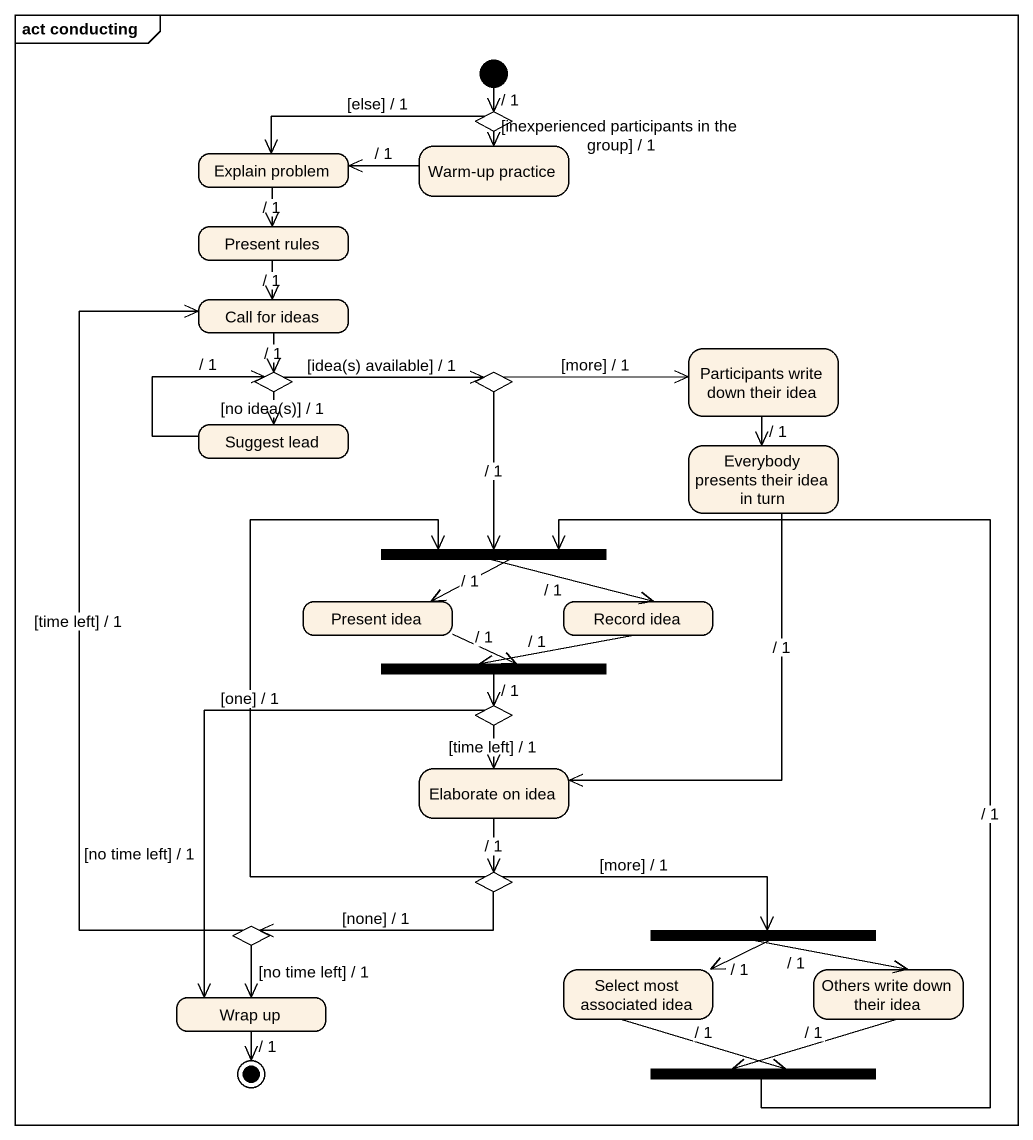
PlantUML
@startuml
mainframe act conducting
hide empty description
state choice1 <<choice>>
state "Explain problem" as Explain_problem
state "Warm-up practice" as Warm_up_practice
state "Present rules" as Present_rules
state "Call for ideas" as Call_for_ideas
state choice2 <<choice>>
state choice3 <<choice>>
state "Participants write down their idea" as Participants_write_down
state "Suggest lead" as Suggest_lead
state "Everybody presents their idea in turn" as Everybody_presents_their
state "Present idea" as Present_idea
state fork1 <<join>>
state "Record idea" as Record_idea
state fork2 <<join>>
state choice4 <<choice>>
state "Elaborate on idea" as Elaborate_on_idea
state choice5 <<choice>>
state choice6 <<choice>>
state fork3 <<fork>>
state "Wrap up" as Wrap_up
state "Select most associated idea" as Select_most_associated_idea
state "Others write down their idea" as Others_write_down_their_idea
state fork4 <<join>>
[*] --> choice1 : / 1
choice1 -left-> Explain_problem : [else] / 1
choice1 --> Warm_up_practice : [inexperienced participants in the group] / 1
Explain_problem --> Present_rules : / 1
Warm_up_practice -left-> Explain_problem : / 1
Present_rules --> Call_for_ideas : / 1
Call_for_ideas --> choice2 : / 1
choice2 -right-> choice3 : [idea(s) available] / 1
choice2 --> Suggest_lead : [no idea(s)] / 1
choice3 -right-> Participants_write_down : [more] / 1
choice3 --> fork1 : / 1
Participants_write_down --> Everybody_presents_their : / 1
Suggest_lead -up-> choice2 : / 1
Everybody_presents_their --> Elaborate_on_idea : / 1
Present_idea -right-> fork2 : / 1
fork1 -left-> Present_idea : / 1
fork1 -right-> Record_idea : / 1
Record_idea -left-> fork2 : / 1
fork2 --> choice4 : / 1
choice4 --> Elaborate_on_idea : [time left] / 1
choice4 --> Wrap_up : [no time left] / 1
Elaborate_on_idea --> choice5 : / 1
choice5 -up-> fork1 : [one] / 1
choice5 -left-> choice6 : [none] / 1
choice5 -right-> fork3 : [more] / 1
choice6 -up-> Call_for_ideas : [time left] / 1
choice6 --> Wrap_up : [no time left] / 1
fork3 -left-> Select_most_associated_idea : / 1
fork3 -right-> Others_write_down_their_idea : / 1
Select_most_associated_idea --> fork4 : / 1
Others_write_down_their_idea --> fork4 : / 1
fork4 -up-> fork1 : / 1
Wrap_up --> [*] : / 1
@enduml
